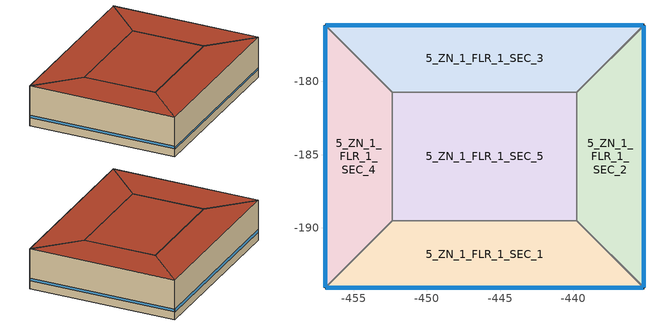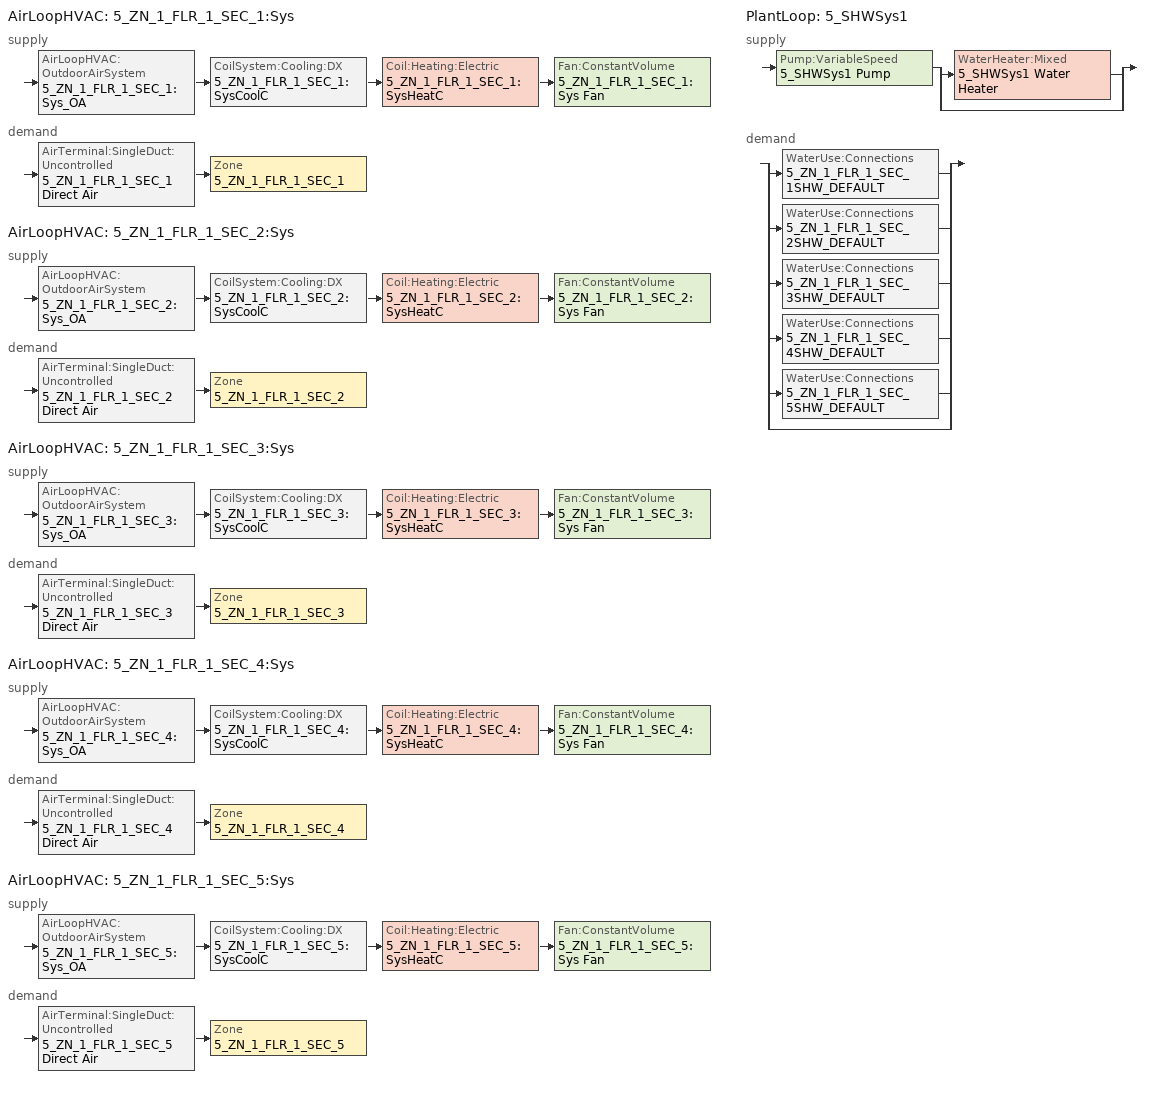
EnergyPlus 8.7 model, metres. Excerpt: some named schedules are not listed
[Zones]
5_ZN_1_FLR_1_SEC_1
 floor ground (HPSlab): -456.95,-194.09 -452.38,-189.52 -439.76,-189.52 -435.19,-194.09 z0
 wall outside (HPWall): -456.95,-194.09 -435.19,-194.09 z0:5.01
 wall to 5_ZN_1_FLR_1_SEC_2 (ASHRAE 90.1-2004_Sec 5.5-3ab_Interior Wall_Int-Wall): -435.19,-194.09 -439.76,-189.52 z0:5.01
 wall to 5_ZN_1_FLR_1_SEC_5 (ASHRAE 90.1-2004_Sec 5.5-3ab_Interior Wall_Int-Wall): -439.76,-189.52 -452.38,-189.52 z0:5.01
 wall to 5_ZN_1_FLR_1_SEC_4 (ASHRAE 90.1-2004_Sec 5.5-3ab_Interior Wall_Int-Wall): -452.38,-189.52 -456.95,-194.09 z0:5.01
 window (Dbl Elec Abs Bleached 6mm/13mm Air): -456.9,-194.09 -435.24,-194.09 z1:1.18
 roof outside (HPRoof): -435.19,-194.09 -439.76,-189.52 -452.38,-189.52 -456.95,-194.09 z5.01
5_ZN_1_FLR_1_SEC_2
 floor ground (HPSlab): -435.19,-194.09 -439.76,-189.52 -439.76,-180.73 -435.19,-176.16 z0
 wall outside (HPWall): -435.19,-194.09 -435.19,-176.16 z0:5.01
 wall to 5_ZN_1_FLR_1_SEC_3 (ASHRAE 90.1-2004_Sec 5.5-3ab_Interior Wall_Int-Wall): -435.19,-176.16 -439.76,-180.73 z0:5.01
 wall to 5_ZN_1_FLR_1_SEC_5 (ASHRAE 90.1-2004_Sec 5.5-3ab_Interior Wall_Int-Wall): -439.76,-180.73 -439.76,-189.52 z0:5.01
 window (Dbl Elec Abs Bleached 6mm/13mm Air): -435.19,-194.04 -435.19,-176.21 z1:1.36
 roof outside (HPRoof): -435.19,-194.09 -435.19,-176.16 -439.76,-180.73 -439.76,-189.52 z5.01
5_ZN_1_FLR_1_SEC_3
 floor ground (HPSlab): -452.38,-180.73 -456.95,-176.16 -435.19,-176.16 -439.76,-180.73 z0
 wall outside (HPWall): -435.19,-176.16 -456.95,-176.16 z0:5.01
 wall to 5_ZN_1_FLR_1_SEC_5 (ASHRAE 90.1-2004_Sec 5.5-3ab_Interior Wall_Int-Wall): -452.38,-180.73 -439.76,-180.73 z0:5.01
 wall to 5_ZN_1_FLR_1_SEC_4 (ASHRAE 90.1-2004_Sec 5.5-3ab_Interior Wall_Int-Wall): -456.95,-176.16 -452.38,-180.73 z0:5.01
 window (Dbl Elec Abs Bleached 6mm/13mm Air): -435.24,-176.16 -456.9,-176.16 z1:1.36
 roof outside (HPRoof): -435.19,-176.16 -456.95,-176.16 -452.38,-180.73 -439.76,-180.73 z5.01
5_ZN_1_FLR_1_SEC_4
 floor ground (HPSlab): -456.95,-194.09 -456.95,-176.16 -452.38,-180.73 -452.38,-189.52 z0
 wall outside (HPWall): -456.95,-176.16 -456.95,-194.09 z0:5.01
 wall to 5_ZN_1_FLR_1_SEC_5 (ASHRAE 90.1-2004_Sec 5.5-3ab_Interior Wall_Int-Wall): -452.38,-189.52 -452.38,-180.73 z0:5.01
 window (Dbl Elec Abs Bleached 6mm/13mm Air): -456.95,-176.21 -456.95,-194.04 z1:1.36
 roof outside (HPRoof): -452.38,-189.52 -452.38,-180.73 -456.95,-176.16 -456.95,-194.09 z5.01
5_ZN_1_FLR_1_SEC_5
 floor ground (HPSlab): -452.38,-189.52 -452.38,-180.73 -439.76,-180.73 -439.76,-189.52 z0
 roof outside (HPRoof): -439.76,-189.52 -439.76,-180.73 -452.38,-180.73 -452.38,-189.52 z5.01
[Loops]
AirLoopHVAC '5_ZN_1_FLR_1_SEC_1:Sys'
 supply: AirLoopHVAC:OutdoorAirSystem '5_ZN_1_FLR_1_SEC_1:Sys_OA' > CoilSystem:Cooling:DX '5_ZN_1_FLR_1_SEC_1:SysCoolC' > Coil:Heating:Electric '5_ZN_1_FLR_1_SEC_1:SysHeatC' > Fan:ConstantVolume '5_ZN_1_FLR_1_SEC_1:Sys Fan'
 demand: AirTerminal:SingleDuct:Uncontrolled '5_ZN_1_FLR_1_SEC_1 Direct Air' > Zone '5_ZN_1_FLR_1_SEC_1'
AirLoopHVAC '5_ZN_1_FLR_1_SEC_2:Sys'
 supply: AirLoopHVAC:OutdoorAirSystem '5_ZN_1_FLR_1_SEC_2:Sys_OA' > CoilSystem:Cooling:DX '5_ZN_1_FLR_1_SEC_2:SysCoolC' > Coil:Heating:Electric '5_ZN_1_FLR_1_SEC_2:SysHeatC' > Fan:ConstantVolume '5_ZN_1_FLR_1_SEC_2:Sys Fan'
 demand: AirTerminal:SingleDuct:Uncontrolled '5_ZN_1_FLR_1_SEC_2 Direct Air' > Zone '5_ZN_1_FLR_1_SEC_2'
AirLoopHVAC '5_ZN_1_FLR_1_SEC_3:Sys'
 supply: AirLoopHVAC:OutdoorAirSystem '5_ZN_1_FLR_1_SEC_3:Sys_OA' > CoilSystem:Cooling:DX '5_ZN_1_FLR_1_SEC_3:SysCoolC' > Coil:Heating:Electric '5_ZN_1_FLR_1_SEC_3:SysHeatC' > Fan:ConstantVolume '5_ZN_1_FLR_1_SEC_3:Sys Fan'
 demand: AirTerminal:SingleDuct:Uncontrolled '5_ZN_1_FLR_1_SEC_3 Direct Air' > Zone '5_ZN_1_FLR_1_SEC_3'
AirLoopHVAC '5_ZN_1_FLR_1_SEC_4:Sys'
 supply: AirLoopHVAC:OutdoorAirSystem '5_ZN_1_FLR_1_SEC_4:Sys_OA' > CoilSystem:Cooling:DX '5_ZN_1_FLR_1_SEC_4:SysCoolC' > Coil:Heating:Electric '5_ZN_1_FLR_1_SEC_4:SysHeatC' > Fan:ConstantVolume '5_ZN_1_FLR_1_SEC_4:Sys Fan'
 demand: AirTerminal:SingleDuct:Uncontrolled '5_ZN_1_FLR_1_SEC_4 Direct Air' > Zone '5_ZN_1_FLR_1_SEC_4'
AirLoopHVAC '5_ZN_1_FLR_1_SEC_5:Sys'
 supply: AirLoopHVAC:OutdoorAirSystem '5_ZN_1_FLR_1_SEC_5:Sys_OA' > CoilSystem:Cooling:DX '5_ZN_1_FLR_1_SEC_5:SysCoolC' > Coil:Heating:Electric '5_ZN_1_FLR_1_SEC_5:SysHeatC' > Fan:ConstantVolume '5_ZN_1_FLR_1_SEC_5:Sys Fan'
 demand: AirTerminal:SingleDuct:Uncontrolled '5_ZN_1_FLR_1_SEC_5 Direct Air' > Zone '5_ZN_1_FLR_1_SEC_5'
PlantLoop '5_SHWSys1'
 supply: Pump:VariableSpeed '5_SHWSys1 Pump' > split
  | WaterHeater:Mixed '5_SHWSys1 Water Heater'
  | bypass
 demand: split
  | WaterUse:Connections '5_ZN_1_FLR_1_SEC_1SHW_DEFAULT'
  | WaterUse:Connections '5_ZN_1_FLR_1_SEC_2SHW_DEFAULT'
  | WaterUse:Connections '5_ZN_1_FLR_1_SEC_3SHW_DEFAULT'
  | WaterUse:Connections '5_ZN_1_FLR_1_SEC_4SHW_DEFAULT'
  | WaterUse:Connections '5_ZN_1_FLR_1_SEC_5SHW_DEFAULT'
  | bypass
[Building]
AutoBuilt Model: All: North Axis {deg}=203.014; Terrain=City; Loads Convergence Tolerance Value=0.04; Temperature Convergence Tolerance Value {deltaC}=0.2; Solar Distribution=FullInteriorAndExterior; Maximum Number of Warmup Days=25; Minimum Number of Warmup Days=6
[Site:Location]
OKLAHOMA_CITY_OK_USA TMY2-13967: Latitude {deg}=35.4; Longitude {deg}=-97.6; Time Zone {hr}=-6; Elevation {m}=397
[SizingPeriod:WeatherFileDays] Day of Week for Start Day=Monday; Use Weather File Daylight Saving Period=Yes; Use Weather File Rain and Snow Indicators=Yes
Name | Begin Month | Begin Day of Month | End Month | End Day of Month
HDD | 11 | 20 | 11 | 20
CDD | 7 | 21 | 7 | 21
HDD3 | 12 | 20 | 12 | 20
CDD2 | 5 | 23 | 5 | 23
[Site:GroundTemperature:BuildingSurface]
4.4, 3.3, 2.3, 1.8, 2, 4, 6.8, 9.3, 10.1, 9.6, 7.8, 6
[Site:WaterMainsTemperature]
Calculation Method=CORRELATION; Annual Average Outdoor Air Temperature {C}=15.03; Maximum Difference In Monthly Average Outdoor Air Temperatures {deltaC}=28.2
[Material] Thermal Absorptance=0.9
Name | Roughness | Thickness {m} | Conductivity {W/m-K} | Density {kg/m3} | Specific Heat {J/kg-K} | Solar Absorptance | Visible Absorptance
Roof Membrane | VeryRough | 0.0095 | 0.16 | 1121.29 | 1460 | 0.7 | 0.7
Roof Insulation | MediumRough | 0.125 | 0.049 | 265 | 836.8 | 0.7 | 0.7
Metal Decking | MediumSmooth | 0.0015 | 45.006 | 7680 | 418.4 | 0.7 | 0.3
GP01 1/2 GYPSUM | Smooth | 0.0127 | 0.16 | 800 | 1090 | 0.7 | 0.5
Wall Insulation [2] | MediumRough | 0.0376 | 0.045 | 265 | 836.8 | 0.7 | 0.7
1/2IN Gypsum; 1/2IN Gypsum Top; 1/2IN Gypsum Bottom | Smooth | 0.0127 | 0.16 | 784.9 | 830 | 0.92 | 0.92
MAT-CC05 8 HW CONCRETE; 8IN CONCRETE HW | Rough | 0.2032 | 1.311 | 2240 | 836.8 | 0.7 | 0.7
Floor Insulation [2] | MediumRough | 0.0503 | 0.045 | 265 | 836.8 | 0.7 | 0.7
AtticFloor Insulation | MediumRough | 0.2379 | 0.049 | 265 | 836.8 | 0.7 | 0.7
Std Wood 6inch | MediumSmooth | 0.15 | 0.12 | 540 | 1210 | 0.7 | 0.7
Std AC02 | MediumSmooth | 0.0127 | 0.057 | 288 | 1339 | 0.7 | 0.2
Std MAT-CC05 4  MW CONCRETE | Rough | 0.1 | 0.858 | 1968 | 836.8 | 0.7 | 0.2
Std PW05 | MediumSmooth | 0.0191 | 0.115 | 545 | 1213 | 0.78 | 0.78
Std Steel_Brown_Regular | Smooth | 0.0015 | 44.9696 | 7689 | 418 | 0.92 | 0.92
Wall Insulation HP | MediumRough | 0.32972 | 0.049 | 265 | 836.8 | 0.7 | 0.7
Roof Insulation HP | MediumRough | 0.68799 | 0.049 | 265 | 836.8 | 0.7 | 0.7
Slab Insulation HP | MediumRough | 0.04439 | 0.049 | 265 | 836.8 | 0.7 | 0.7
HW CONCRETE | Rough | 0.1016 | 1.311 | 2240 | 836.8 | 0.7 | 0.7
1IN Stucco | Smooth | 0.0253 | 0.6918 | 1858 | 837 | 0.92 | 0.92
[Material:NoMass] Thermal Absorptance=0.9; Solar Absorptance=0.7
Name | Roughness | Thermal Resistance {m2-K/W} | Visible Absorptance
MAT-SHEATH | Rough | 0.3626 | 0.7
CP02 CARPET PAD | VeryRough | 0.2165 | 0.8
Std CP02 CARPET PAD | VeryRough | 0.21648 | 0.8
[WindowMaterial:Glazing] Optical Data Type=SpectralAverage; Infrared Transmittance at Normal Incidence=0
Name | Thickness {m} | Solar Transmittance at Normal Incidence | Front Side Solar Reflectance at Normal Incidence | Back Side Solar Reflectance at Normal Incidence | Visible Transmittance at Normal Incidence | Front Side Visible Reflectance at Normal Incidence | Back Side Visible Reflectance at Normal Incidence | Front Side Infrared Hemispherical Emissivity | Back Side Infrared Hemispherical Emissivity | Conductivity {W/m-K}
Theoretical Glass [23] | 0.003 | 0.5531 | 0.3969 | 0.3969 | 0.6041 | 0.3459 | 0.3459 | 0.85 | 0.85 | 2.3904
Theoretical Glass [24] | 0.003 | 0.6483 | 0.3017 | 0.3017 | 0.7094 | 0.2406 | 0.2406 | 0.85 | 0.85 | 2.4179
Theoretical Glass [8] | 0.003 | 0.348 | 0.602 | 0.602 | 0.3763 | 0.5737 | 0.5737 | 0.999 | 0.999 | 2.2444
ECABS-2 BLEACHED 6MM | 0.012 | 0.814 | 0.086 | 0.086 | 0.847 | 0.099 | 0.099 | 0.84 | 0.1 | 0.9
ECABS-2 COLORED 6MM | 0.012 | 0.111 | 0.179 | 0.179 | 0.128 | 0.081 | 0.081 | 0.84 | 0.1 | 0.9
CLEAR 12MM | 0.012 | 0.653 | 0.064 | 0.064 | 0.841 | 0.077 | 0.077 | 0.84 | 0.84 | 0.9
[WindowMaterial:Gas]
Name | Gas Type | Thickness {m}
AIR 6MM | Air | 0.0063
ARGON 13MM | Argon | 0.0127
[Construction]
InteriorFurnishings: Std Wood 6inch
INT-FLOOR-UNDERSIDE: Std CP02 CARPET PAD, Std MAT-CC05 4  MW CONCRETE
INT-FLOOR-SLAB: Std MAT-CC05 4  MW CONCRETE
DropCeiling: Std AC02
Sloped_Metal_Roof: Std Steel_Brown_Regular, Std PW05
Gable_Wall: Std PW05
ASHRAE 90.1-2004_Sec 5.5-3ab_0_0.1_fixed_south_window; ASHRAE 90.1-2004_Sec 5.5-3ab_0_0.1_fixed_east_window; ASHRAE 90.1-2004_Sec 5.5-3ab_0_0.1_fixed_west_window: Theoretical Glass [23], AIR 6MM, Theoretical Glass [23]
ASHRAE 90.1-2004_Sec 5.5-3ab_0_0.1_fixed_north_window: Theoretical Glass [24], AIR 6MM, Theoretical Glass [24]
ASHRAE 90.1-2004_Sec 5.5-3ab_0_0.02_All Skylights without Curb_Skylight: Theoretical Glass [8]
ASHRAE 90.1-2004_Sec 5.5-3ab_IEAD_Roof: Roof Membrane, Roof Insulation, Metal Decking
ASHRAE 90.1-2004_Sec 5.5-3ab_Interior Wall_Int-Wall: GP01 1/2 GYPSUM, GP01 1/2 GYPSUM
ASHRAE 90.1-2004_Sec 5.5-3ab_Steel-Framed_Ext-wall: MAT-SHEATH, Wall Insulation [2], 1/2IN Gypsum
ASHRAE 90.1-2004_Sec 5.5-3ab_Unheated_Ext-slab: MAT-CC05 8 HW CONCRETE, CP02 CARPET PAD
ASHRAE 90.1-2004_Sec 5.5-3ab_Mass_ExposedFloor: Floor Insulation [2], MAT-CC05 8 HW CONCRETE, CP02 CARPET PAD
ASHRAE 90.1-2004_Sec 5.5-3ab_Attic Floor_AtticFloor: 1/2IN Gypsum Top, AtticFloor Insulation, 1/2IN Gypsum Bottom
HPWall: 1IN Stucco, 8IN CONCRETE HW, Wall Insulation HP, 1/2IN Gypsum
HPRoof: Roof Membrane, Roof Insulation HP, Metal Decking
HPSlab: HW CONCRETE, Slab Insulation HP, CP02 CARPET PAD
Dbl Elec Abs Bleached 6mm/13mm Air: ECABS-2 BLEACHED 6MM, ARGON 13MM, CLEAR 12MM, ARGON 13MM, CLEAR 12MM
Dbl Elec Abs Colored 6mm/13mm Air: ECABS-2 COLORED 6MM, ARGON 13MM, CLEAR 12MM, ARGON 13MM, CLEAR 12MM
[WindowProperty:ShadingControl]
5_ECW: Shading Type=SwitchableGlazing; Construction with Shading=Dbl Elec Abs Colored 6mm/13mm Air; Shading Control Type=OnIfHighZoneAirTemperature; Setpoint {W/m2, W or deg C}=24; Shading Control Is Scheduled=No; Glare Control Is Active=No
[Zone] Type=1; Multiplier=1; Ceiling Height {m}=5.0088; Floor Area {m2}=autocalculate; Part of Total Floor Area=YES
Name | Volume {m3}
5_ZN_1_FLR_1_SEC_1; 5_ZN_1_FLR_1_SEC_3 | 393.3855
5_ZN_1_FLR_1_SEC_2; 5_ZN_1_FLR_1_SEC_4 | 305.9154
5_ZN_1_FLR_1_SEC_5 | 555.724
[InternalMass] Construction=InteriorFurnishings
Name | Zone | Surface Area {m2}
5_ZN_1_FLR_1_SEC_1_InternalMass_1 | 5_ZN_1_FLR_1_SEC_1 | 157.0784
5_ZN_1_FLR_1_SEC_2_InternalMass_1 | 5_ZN_1_FLR_1_SEC_2 | 122.1516
5_ZN_1_FLR_1_SEC_3_InternalMass_1 | 5_ZN_1_FLR_1_SEC_3 | 157.0784
5_ZN_1_FLR_1_SEC_4_InternalMass_1 | 5_ZN_1_FLR_1_SEC_4 | 122.1516
5_ZN_1_FLR_1_SEC_5_InternalMass_1 | 5_ZN_1_FLR_1_SEC_5 | 221.8999
[People] Number of People Schedule=5_BLDG_OCC_SCH; Number of People Calculation Method=people; Fraction Radiant=0.3; Activity Level Schedule=5_ACTIVITY_SCH; Carbon Dioxide Generation Rate {m3/s-W}=3.82E-8; Mean Radiant Temperature Calculation Type=ZoneAveraged; Work Efficiency Schedule=5_WORK_EFF_SCH; Clothing Insulation Calculation Method=ClothingInsulationSchedule; Clothing Insulation Schedule=5_CLOTHING_SCH; Air Velocity Schedule=5_AIR_VELO_SCH; Thermal Comfort Model 1 Type=FANGER
Name | Zone or ZoneList | Number of People
5_ZN_1_FLR_1_SEC_1 | 5_ZN_1_FLR_1_SEC_1 | 0.6039
5_ZN_1_FLR_1_SEC_2 | 5_ZN_1_FLR_1_SEC_2 | 0.4696
5_ZN_1_FLR_1_SEC_3 | 5_ZN_1_FLR_1_SEC_3 | 0.6039
5_ZN_1_FLR_1_SEC_4 | 5_ZN_1_FLR_1_SEC_4 | 0.4696
5_ZN_1_FLR_1_SEC_5 | 5_ZN_1_FLR_1_SEC_5 | 0.8531
[Lights] Schedule=5_BLDG_LIGHT_SCH; Design Level Calculation Method=LightingLevel; Return Air Fraction=0; Fraction Radiant=0.2; Fraction Visible=0.6; Fraction Replaceable=1
Name | Zone or ZoneList | Lighting Level {W}
5_ZN_1_FLR_1_SEC_1_Lights | 5_ZN_1_FLR_1_SEC_1 | 706.85
5_ZN_1_FLR_1_SEC_2_Lights | 5_ZN_1_FLR_1_SEC_2 | 549.68
5_ZN_1_FLR_1_SEC_3_Lights | 5_ZN_1_FLR_1_SEC_3 | 706.85
5_ZN_1_FLR_1_SEC_4_Lights | 5_ZN_1_FLR_1_SEC_4 | 549.68
5_ZN_1_FLR_1_SEC_5_Lights | 5_ZN_1_FLR_1_SEC_5 | 998.55
[ElectricEquipment] Schedule=5_BLDG_EQUIP_SCH; Design Level Calculation Method=EquipmentLevel; Fraction Latent=0; Fraction Radiant=0.5; Fraction Lost=0
Name | Zone or ZoneList | Design Level {W}
5_ZN_1_FLR_1_SEC_1_MiscPlug_Equip | 5_ZN_1_FLR_1_SEC_1 | 465.9534
5_ZN_1_FLR_1_SEC_2_MiscPlug_Equip | 5_ZN_1_FLR_1_SEC_2 | 362.3476
5_ZN_1_FLR_1_SEC_3_MiscPlug_Equip | 5_ZN_1_FLR_1_SEC_3 | 465.9534
5_ZN_1_FLR_1_SEC_4_MiscPlug_Equip | 5_ZN_1_FLR_1_SEC_4 | 362.3476
5_ZN_1_FLR_1_SEC_5_MiscPlug_Equip | 5_ZN_1_FLR_1_SEC_5 | 658.2385
[GasEquipment] Schedule=5_BLDG_EQUIP_SCH; Design Level Calculation Method=EquipmentLevel; Fraction Latent=0; Fraction Radiant=0.2; Fraction Lost=0; Carbon Dioxide Generation Rate {m3/s-W}=0
Name | Zone or ZoneList | Design Level {W}
5_ZN_1_FLR_1_SEC_1_MiscGas_Equip | 5_ZN_1_FLR_1_SEC_1 | 184.1006
5_ZN_1_FLR_1_SEC_2_MiscGas_Equip | 5_ZN_1_FLR_1_SEC_2 | 143.1654
5_ZN_1_FLR_1_SEC_3_MiscGas_Equip | 5_ZN_1_FLR_1_SEC_3 | 184.1006
5_ZN_1_FLR_1_SEC_4_MiscGas_Equip | 5_ZN_1_FLR_1_SEC_4 | 143.1654
5_ZN_1_FLR_1_SEC_5_MiscGas_Equip | 5_ZN_1_FLR_1_SEC_5 | 260.0734
[ZoneInfiltration:DesignFlowRate] Schedule=5_INFIL_SCH; Design Flow Rate Calculation Method=flow/zone; Constant Term Coefficient=1; Temperature Term Coefficient=0; Velocity Term Coefficient=0; Velocity Squared Term Coefficient=0
Name | Zone or ZoneList | Design Flow Rate {m3/s}
5_ZN_1_FLR_1_SEC_1_Infiltration | 5_ZN_1_FLR_1_SEC_1 | 0.0542
5_ZN_1_FLR_1_SEC_2_Infiltration | 5_ZN_1_FLR_1_SEC_2 | 0.0435
5_ZN_1_FLR_1_SEC_3_Infiltration | 5_ZN_1_FLR_1_SEC_3 | 0.0542
5_ZN_1_FLR_1_SEC_4_Infiltration | 5_ZN_1_FLR_1_SEC_4 | 0.0435
5_ZN_1_FLR_1_SEC_5_Infiltration | 5_ZN_1_FLR_1_SEC_5 | 0.0354
[ZoneVentilation:WindandStackOpenArea] Opening Area Fraction Schedule=5_VentingSched; Opening Effectiveness=0.5; Discharge Coefficient for Opening=autocalculate; Minimum Indoor Temperature {C}=23; Maximum Indoor Temperature {C}=25.5; Delta Temperature {deltaC}=0.5; Minimum Outdoor Temperature {C}=-32; Maximum Outdoor Temperature {C}=33; Maximum Wind Speed {m/s}=40
Name | Zone | Opening Area {m2} | Effective Angle {deg}
5_ZN_1_FLR_1_SEC_1_WALL_1_WINDOW_1_NV | 5_ZN_1_FLR_1_SEC_1 | 3.92 | 23.01
5_ZN_1_FLR_1_SEC_2_WALL_1_WINDOW_1_NV | 5_ZN_1_FLR_1_SEC_2 | 6.47 | 293.01
5_ZN_1_FLR_1_SEC_3_WALL_3_WINDOW_1_NV | 5_ZN_1_FLR_1_SEC_3 | 7.84 | 203.01
5_ZN_1_FLR_1_SEC_4_WALL_4_WINDOW_1_NV | 5_ZN_1_FLR_1_SEC_4 | 6.47 | 113.01
[Exterior:Lights]
5_Exterior Facade Lighting: Schedule=5_ALWAYS_ON; Design Level {W}=130.2176; Control Option=AstronomicalClock
[Exterior:FuelEquipment]
5_Equipment_SimpleRefrigeration: Fuel Use Type=Electricity; Schedule=5_ALWAYS_ON; Design Level {W}=507.234
[DesignSpecification:OutdoorAir] Outdoor Air Method=FLOW/ZONE; Outdoor Air Flow per Zone Floor Area {m3/s-m2}=0
Name | Outdoor Air Flow per Zone {m3/s}
5_SZ DSOA ZN_1_FLR_1_SEC_1; 5_SZ DSOA ZN_1_FLR_1_SEC_3 | 0.0737046
5_SZ DSOA ZN_1_FLR_1_SEC_2; 5_SZ DSOA ZN_1_FLR_1_SEC_4 | 0.0573162
5_SZ DSOA ZN_1_FLR_1_SEC_5 | 0.10412
[Sizing:Zone] Zone Cooling Design Supply Air Temperature Input Method=SupplyAirTemperature; Zone Cooling Design Supply Air Temperature {C}=14; Zone Heating Design Supply Air Temperature Input Method=SupplyAirTemperature; Zone Heating Design Supply Air Temperature {C}=50; Zone Cooling Design Supply Air Humidity Ratio {kgWater/kgDryAir}=0.0085; Zone Heating Design Supply Air Humidity Ratio {kgWater/kgDryAir}=0.008; Zone Heating Sizing Factor=0; Zone Cooling Sizing Factor=0; Cooling Design Air Flow Method=DesignDay; Cooling Design Air Flow Rate {m3/s}=0; Cooling Minimum Air Flow {m3/s}=0; Cooling Minimum Air Flow Fraction=0; Heating Design Air Flow Method=DesignDay; Heating Design Air Flow Rate {m3/s}=0
Name | Design Specification Outdoor Air Object
5_ZN_1_FLR_1_SEC_1 | 5_SZ DSOA ZN_1_FLR_1_SEC_1
5_ZN_1_FLR_1_SEC_2 | 5_SZ DSOA ZN_1_FLR_1_SEC_2
5_ZN_1_FLR_1_SEC_3 | 5_SZ DSOA ZN_1_FLR_1_SEC_3
5_ZN_1_FLR_1_SEC_4 | 5_SZ DSOA ZN_1_FLR_1_SEC_4
5_ZN_1_FLR_1_SEC_5 | 5_SZ DSOA ZN_1_FLR_1_SEC_5
[Sizing:System] Type of Load to Size On=SENSIBLE; Design Outdoor Air Flow Rate {m3/s}=AUTOSIZE; Central Heating Maximum System Air Flow Ratio=0.3; Preheat Design Temperature {C}=7; Preheat Design Humidity Ratio {kgWater/kgDryAir}=0.008; Precool Design Temperature {C}=11; Precool Design Humidity Ratio {kgWater/kgDryAir}=0.008; Central Cooling Design Supply Air Temperature {C}=12.8; Central Heating Design Supply Air Temperature {C}=40; Type of Zone Sum to Use=NONCOINCIDENT; 100% Outdoor Air in Cooling=NO; 100% Outdoor Air in Heating=NO; Central Cooling Design Supply Air Humidity Ratio {kgWater/kgDryAir}=0.0085; Central Heating Design Supply Air Humidity Ratio {kgWater/kgDryAir}=0.008; Cooling Supply Air Flow Rate Method=DesignDay; Cooling Supply Air Flow Rate {m3/s}=0; Heating Supply Air Flow Rate Method=DesignDay; Heating Supply Air Flow Rate {m3/s}=0; Zone Maximum Outdoor Air Fraction=1; Cooling Design Capacity Method=CoolingDesignCapacity; Cooling Design Capacity {W}=autosize; Heating Design Capacity Method=HeatingDesignCapacity; Heating Design Capacity {W}=autosize; Central Cooling Capacity Control Method=VAV
5_ZN_1_FLR_1_SEC_1:Sys; 5_ZN_1_FLR_1_SEC_2:Sys; 5_ZN_1_FLR_1_SEC_3:Sys; 5_ZN_1_FLR_1_SEC_4:Sys; 5_ZN_1_FLR_1_SEC_5:Sys
[Sizing:Plant]
5_SHWSys1: Loop Type=HEATING; Design Loop Exit Temperature {C}=55; Loop Design Temperature Difference {deltaC}=5
[ZoneControl:Thermostat] Control Type Schedule=5_Dual Zone Control Type Sched
Name | Zone or ZoneList | Control 1
5_ZN_1_FLR_1_SEC_1 Thermostat | 5_ZN_1_FLR_1_SEC_1 | 5_ZN_1_FLR_1_SEC_1 DualSPSched
5_ZN_1_FLR_1_SEC_2 Thermostat | 5_ZN_1_FLR_1_SEC_2 | 5_ZN_1_FLR_1_SEC_2 DualSPSched
5_ZN_1_FLR_1_SEC_3 Thermostat | 5_ZN_1_FLR_1_SEC_3 | 5_ZN_1_FLR_1_SEC_3 DualSPSched
5_ZN_1_FLR_1_SEC_4 Thermostat | 5_ZN_1_FLR_1_SEC_4 | 5_ZN_1_FLR_1_SEC_4 DualSPSched
5_ZN_1_FLR_1_SEC_5 Thermostat | 5_ZN_1_FLR_1_SEC_5 | 5_ZN_1_FLR_1_SEC_5 DualSPSched
[ThermostatSetpoint:DualSetpoint] Heating Setpoint Temperature Schedule=5_HTGSETP_SCH; Cooling Setpoint Temperature Schedule=5_CLGSETP_SCH
5_ZN_1_FLR_1_SEC_1 DualSPSched; 5_ZN_1_FLR_1_SEC_2 DualSPSched; 5_ZN_1_FLR_1_SEC_3 DualSPSched; 5_ZN_1_FLR_1_SEC_4 DualSPSched; 5_ZN_1_FLR_1_SEC_5 DualSPSched
[AirTerminal:SingleDuct:Uncontrolled] Availability Schedule=5_ALWAYS_ON; Maximum Air Flow Rate {m3/s}=AUTOSIZE
5_ZN_1_FLR_1_SEC_1 Direct Air; 5_ZN_1_FLR_1_SEC_2 Direct Air; 5_ZN_1_FLR_1_SEC_3 Direct Air; 5_ZN_1_FLR_1_SEC_4 Direct Air; 5_ZN_1_FLR_1_SEC_5 Direct Air
[Zone equipment]
5_ZN_1_FLR_1_SEC_1: 5_ZN_1_FLR_1_SEC_1 Direct Air
5_ZN_1_FLR_1_SEC_2: 5_ZN_1_FLR_1_SEC_2 Direct Air
5_ZN_1_FLR_1_SEC_3: 5_ZN_1_FLR_1_SEC_3 Direct Air
5_ZN_1_FLR_1_SEC_4: 5_ZN_1_FLR_1_SEC_4 Direct Air
5_ZN_1_FLR_1_SEC_5: 5_ZN_1_FLR_1_SEC_5 Direct Air
[Fan:ConstantVolume] Availability Schedule=5_HVACOperationSchd; Fan Total Efficiency=0.55; Pressure Rise {Pa}=500; Maximum Flow Rate {m3/s}=AUTOSIZE; Motor Efficiency=0.85; Motor In Airstream Fraction=1
5_ZN_1_FLR_1_SEC_1:Sys Fan; 5_ZN_1_FLR_1_SEC_2:Sys Fan; 5_ZN_1_FLR_1_SEC_3:Sys Fan; 5_ZN_1_FLR_1_SEC_4:Sys Fan; 5_ZN_1_FLR_1_SEC_5:Sys Fan
[Coil:Cooling:DX:SingleSpeed] Availability Schedule=5_ALWAYS_ON; Gross Rated Total Cooling Capacity {W}=AUTOSIZE; Gross Rated Sensible Heat Ratio=AUTOSIZE; Gross Rated Cooling COP {W/W}=2.7835; Rated Air Flow Rate {m3/s}=AUTOSIZE
Name | Total Cooling Capacity Function of Temperature Curve | Total Cooling Capacity Function of Flow Fraction Curve | Energy Input Ratio Function of Temperature Curve | Energy Input Ratio Function of Flow Fraction Curve | Part Load Fraction Correlation Curve
5_ZN_1_FLR_1_SEC_1:SysCoolC DXCoil | 5_ZN_1_FLR_1_SEC_1:SysCoolCCarrier48TM014_12tons_CapFT | 5_ZN_1_FLR_1_SEC_1:SysCoolCCarrier48TM014_12tons_FFF | 5_ZN_1_FLR_1_SEC_1:SysCoolCCarrier48TM014_12tons_EIRFT | 5_ZN_1_FLR_1_SEC_1:SysCoolCCarrier48TM014_12tons_EIRFFF | 5_ZN_1_FLR_1_SEC_1:SysCoolCIEA_HVAC_BESTEST_9ton-PLR
5_ZN_1_FLR_1_SEC_2:SysCoolC DXCoil | 5_ZN_1_FLR_1_SEC_2:SysCoolCCarrier48TM014_12tons_CapFT | 5_ZN_1_FLR_1_SEC_2:SysCoolCCarrier48TM014_12tons_FFF | 5_ZN_1_FLR_1_SEC_2:SysCoolCCarrier48TM014_12tons_EIRFT | 5_ZN_1_FLR_1_SEC_2:SysCoolCCarrier48TM014_12tons_EIRFFF | 5_ZN_1_FLR_1_SEC_2:SysCoolCIEA_HVAC_BESTEST_9ton-PLR
5_ZN_1_FLR_1_SEC_3:SysCoolC DXCoil | 5_ZN_1_FLR_1_SEC_3:SysCoolCCarrier48TM014_12tons_CapFT | 5_ZN_1_FLR_1_SEC_3:SysCoolCCarrier48TM014_12tons_FFF | 5_ZN_1_FLR_1_SEC_3:SysCoolCCarrier48TM014_12tons_EIRFT | 5_ZN_1_FLR_1_SEC_3:SysCoolCCarrier48TM014_12tons_EIRFFF | 5_ZN_1_FLR_1_SEC_3:SysCoolCIEA_HVAC_BESTEST_9ton-PLR
5_ZN_1_FLR_1_SEC_4:SysCoolC DXCoil | 5_ZN_1_FLR_1_SEC_4:SysCoolCCarrier48TM014_12tons_CapFT | 5_ZN_1_FLR_1_SEC_4:SysCoolCCarrier48TM014_12tons_FFF | 5_ZN_1_FLR_1_SEC_4:SysCoolCCarrier48TM014_12tons_EIRFT | 5_ZN_1_FLR_1_SEC_4:SysCoolCCarrier48TM014_12tons_EIRFFF | 5_ZN_1_FLR_1_SEC_4:SysCoolCIEA_HVAC_BESTEST_9ton-PLR
5_ZN_1_FLR_1_SEC_5:SysCoolC DXCoil | 5_ZN_1_FLR_1_SEC_5:SysCoolCCarrier48TM014_12tons_CapFT | 5_ZN_1_FLR_1_SEC_5:SysCoolCCarrier48TM014_12tons_FFF | 5_ZN_1_FLR_1_SEC_5:SysCoolCCarrier48TM014_12tons_EIRFT | 5_ZN_1_FLR_1_SEC_5:SysCoolCCarrier48TM014_12tons_EIRFFF | 5_ZN_1_FLR_1_SEC_5:SysCoolCIEA_HVAC_BESTEST_9ton-PLR
[Coil:Heating:Electric] Availability Schedule=5_ALWAYS_ON; Efficiency=1; Nominal Capacity {W}=AUTOSIZE
5_ZN_1_FLR_1_SEC_1:SysHeatC; 5_ZN_1_FLR_1_SEC_2:SysHeatC; 5_ZN_1_FLR_1_SEC_3:SysHeatC; 5_ZN_1_FLR_1_SEC_4:SysHeatC; 5_ZN_1_FLR_1_SEC_5:SysHeatC
[CoilSystem:Cooling:DX] Availability Schedule=5_ALWAYS_ON
Name | Cooling Coil
5_ZN_1_FLR_1_SEC_1:SysCoolC | 5_ZN_1_FLR_1_SEC_1:SysCoolC DXCoil
5_ZN_1_FLR_1_SEC_2:SysCoolC | 5_ZN_1_FLR_1_SEC_2:SysCoolC DXCoil
5_ZN_1_FLR_1_SEC_3:SysCoolC | 5_ZN_1_FLR_1_SEC_3:SysCoolC DXCoil
5_ZN_1_FLR_1_SEC_4:SysCoolC | 5_ZN_1_FLR_1_SEC_4:SysCoolC DXCoil
5_ZN_1_FLR_1_SEC_5:SysCoolC | 5_ZN_1_FLR_1_SEC_5:SysCoolC DXCoil
[Controller:OutdoorAir] Minimum Outdoor Air Flow Rate {m3/s}=AUTOSIZE; Maximum Outdoor Air Flow Rate {m3/s}=AUTOSIZE; Economizer Control Type=NoEconomizer; Economizer Control Action Type=ModulateFlow; Economizer Maximum Limit Dry-Bulb Temperature {C}=19; Economizer Maximum Limit Enthalpy {J/kg}=32000; Lockout Type=NoLockout; Minimum Limit Type=FixedMinimum; Minimum Outdoor Air Schedule=5_MinOA_Sched
5_ControllerZN_1_FLR_1_SEC_1:Sys_OA; 5_ControllerZN_1_FLR_1_SEC_2:Sys_OA; 5_ControllerZN_1_FLR_1_SEC_3:Sys_OA; 5_ControllerZN_1_FLR_1_SEC_4:Sys_OA; 5_ControllerZN_1_FLR_1_SEC_5:Sys_OA
[AirLoopHVAC] Design Supply Air Flow Rate {m3/s}=AUTOSIZE
5_ZN_1_FLR_1_SEC_1:Sys; 5_ZN_1_FLR_1_SEC_2:Sys; 5_ZN_1_FLR_1_SEC_3:Sys; 5_ZN_1_FLR_1_SEC_4:Sys; 5_ZN_1_FLR_1_SEC_5:Sys
[Pump:VariableSpeed]
5_SHWSys1 Pump: Design Maximum Flow Rate {m3/s}=AUTOSIZE; Design Pump Head {Pa}=179352; Design Power Consumption {W}=AUTOSIZE; Motor Efficiency=1; Fraction of Motor Inefficiencies to Fluid Stream=0; Coefficient 1 of the Part Load Performance Curve=0; Coefficient 2 of the Part Load Performance Curve=1; Coefficient 3 of the Part Load Performance Curve=0; Coefficient 4 of the Part Load Performance Curve=0; Design Minimum Flow Rate {m3/s}=0; Pump Control Type=INTERMITTENT
[WaterHeater:Mixed]
5_SHWSys1 Water Heater: Tank Volume {m3}=0.9; Setpoint Temperature Schedule=5_SHWSys1 Water Heater Setpoint Temperature Schedule; Deadband Temperature Difference {deltaC}=2; Maximum Temperature Limit {C}=82.2222; Heater Control Type=CYCLE; Heater Maximum Capacity {W}=4500; Heater Fuel Type=Electricity; Heater Thermal Efficiency=0.595; Off Cycle Parasitic Fuel Consumption Rate {W}=20; Off Cycle Parasitic Fuel Type=Electricity; Off Cycle Parasitic Heat Fraction to Tank=0.595; On Cycle Parasitic Fuel Type=Electricity; Ambient Temperature Indicator=SCHEDULE; Ambient Temperature Schedule=5_SHWSys1 Water Heater Ambient Temperature Schedule; Off Cycle Loss Coefficient to Ambient Temperature {W/K}=6; On Cycle Loss Coefficient to Ambient Temperature {W/K}=6; Use Side Effectiveness=1; Source Side Effectiveness=1; Use Side Design Flow Rate {m3/s}=Autosize
[PlantLoop]
5_SHWSys1: Fluid Type=WATER; Plant Equipment Operation Scheme=5_SHWSys1 Loop Operation Scheme List; Maximum Loop Temperature {C}=60; Minimum Loop Temperature {C}=10; Maximum Loop Flow Rate {m3/s}=AUTOSIZE; Minimum Loop Flow Rate {m3/s}=0; Plant Loop Volume {m3}=AUTOSIZE; Load Distribution Scheme=OPTIMAL
[PlantEquipmentList]
5_SHWSys1 Equipment List: 5_SHWSys1 Water Heater
[PlantEquipmentOperation:HeatingLoad]
5_SHWSys1 Operation Scheme: Load Range 1 Lower Limit {W}=0; Load Range 1 Upper Limit {W}=1000000000000000; Range 1 Equipment List=5_SHWSys1 Equipment List
[PlantEquipmentOperationSchemes]
5_SHWSys1 Loop Operation Scheme List: Control Scheme 1=5_SHWSys1 Operation Scheme; Control Scheme 1 Schedule=5_PlantOnSched
[AvailabilityManager:NightCycle] Applicability Schedule=5_ALWAYS_ON; Fan Schedule=5_HVACOperationSchd; Control Type=CycleOnAny; Thermostat Tolerance {deltaC}=1; Cycling Run Time {s}=7200
5_ZN_1_FLR_1_SEC_1:Sys Availability Manager; 5_ZN_1_FLR_1_SEC_2:Sys Availability Manager; 5_ZN_1_FLR_1_SEC_3:Sys Availability Manager; 5_ZN_1_FLR_1_SEC_4:Sys Availability Manager; 5_ZN_1_FLR_1_SEC_5:Sys Availability Manager
[SetpointManager:Scheduled]
5_SHWSys1 Loop Setpoint Manager: Control Variable=Temperature; Schedule=5_SHWSys1-Loop-Temp-Schedule; Setpoint Node or NodeList=5_SHWSys1 Supply Outlet Node
[SetpointManager:SingleZone:Reheat] Control Variable=Temperature; Minimum Supply Air Temperature {C}=13; Maximum Supply Air Temperature {C}=40
Name | Control Zone | Setpoint Node or NodeList
5_SupAirTemp MngrZN_1_FLR_1_SEC_1 | 5_ZN_1_FLR_1_SEC_1 | 5_ZN_1_FLR_1_SEC_1:Sys Supply Equipment Outlet Node
5_SupAirTemp MngrZN_1_FLR_1_SEC_2 | 5_ZN_1_FLR_1_SEC_2 | 5_ZN_1_FLR_1_SEC_2:Sys Supply Equipment Outlet Node
5_SupAirTemp MngrZN_1_FLR_1_SEC_3 | 5_ZN_1_FLR_1_SEC_3 | 5_ZN_1_FLR_1_SEC_3:Sys Supply Equipment Outlet Node
5_SupAirTemp MngrZN_1_FLR_1_SEC_4 | 5_ZN_1_FLR_1_SEC_4 | 5_ZN_1_FLR_1_SEC_4:Sys Supply Equipment Outlet Node
5_SupAirTemp MngrZN_1_FLR_1_SEC_5 | 5_ZN_1_FLR_1_SEC_5 | 5_ZN_1_FLR_1_SEC_5:Sys Supply Equipment Outlet Node
[SetpointManager:MixedAir] Control Variable=Temperature
Name | Setpoint Node or NodeList
5_ZN_1_FLR_1_SEC_1:Sys_OAMixed Air Temp Manager | 5_ZN_1_FLR_1_SEC_1:Sys_OA-ZN_1_FLR_1_SEC_1:SysCoolCNode
5_ZN_1_FLR_1_SEC_2:Sys_OAMixed Air Temp Manager | 5_ZN_1_FLR_1_SEC_2:Sys_OA-ZN_1_FLR_1_SEC_2:SysCoolCNode
5_ZN_1_FLR_1_SEC_3:Sys_OAMixed Air Temp Manager | 5_ZN_1_FLR_1_SEC_3:Sys_OA-ZN_1_FLR_1_SEC_3:SysCoolCNode
5_ZN_1_FLR_1_SEC_4:Sys_OAMixed Air Temp Manager | 5_ZN_1_FLR_1_SEC_4:Sys_OA-ZN_1_FLR_1_SEC_4:SysCoolCNode
5_ZN_1_FLR_1_SEC_5:Sys_OAMixed Air Temp Manager | 5_ZN_1_FLR_1_SEC_5:Sys_OA-ZN_1_FLR_1_SEC_5:SysCoolCNode
[WaterUse:Equipment] Flow Rate Fraction Schedule=5_Hours_of_operation
Name | Peak Flow Rate {m3/s} | Target Temperature Schedule | Hot Water Supply Temperature Schedule | Zone | Sensible Fraction Schedule | Latent Fraction Schedule
5_ZN_1_FLR_1_SEC_1SHW_DEFAULT | 2.21419e-06 | 5_ZN_1_FLR_1_SEC_1SHW_DEFAULT Temp Sched | 5_ZN_1_FLR_1_SEC_1SHW_DEFAULTHot Supply Temp Sched | 5_ZN_1_FLR_1_SEC_1 | 5_ZN_1_FLR_1_SEC_1SHW_DEFAULT Sensible fract sched | 5_ZN_1_FLR_1_SEC_1SHW_DEFAULT Latent fract sched
5_ZN_1_FLR_1_SEC_2SHW_DEFAULT | 1.72186e-07 | 5_ZN_1_FLR_1_SEC_2SHW_DEFAULT Temp Sched | 5_ZN_1_FLR_1_SEC_2SHW_DEFAULTHot Supply Temp Sched | 5_ZN_1_FLR_1_SEC_2 | 5_ZN_1_FLR_1_SEC_2SHW_DEFAULT Sensible fract sched | 5_ZN_1_FLR_1_SEC_2SHW_DEFAULT Latent fract sched
5_ZN_1_FLR_1_SEC_3SHW_DEFAULT | 2.21419e-06 | 5_ZN_1_FLR_1_SEC_3SHW_DEFAULT Temp Sched | 5_ZN_1_FLR_1_SEC_3SHW_DEFAULTHot Supply Temp Sched | 5_ZN_1_FLR_1_SEC_3 | 5_ZN_1_FLR_1_SEC_3SHW_DEFAULT Sensible fract sched | 5_ZN_1_FLR_1_SEC_3SHW_DEFAULT Latent fract sched
5_ZN_1_FLR_1_SEC_4SHW_DEFAULT | 1.72186e-06 | 5_ZN_1_FLR_1_SEC_4SHW_DEFAULT Temp Sched | 5_ZN_1_FLR_1_SEC_4SHW_DEFAULTHot Supply Temp Sched | 5_ZN_1_FLR_1_SEC_4 | 5_ZN_1_FLR_1_SEC_4SHW_DEFAULT Sensible fract sched | 5_ZN_1_FLR_1_SEC_4SHW_DEFAULT Latent fract sched
5_ZN_1_FLR_1_SEC_5SHW_DEFAULT | 3.12791e-07 | 5_ZN_1_FLR_1_SEC_5SHW_DEFAULT Temp Sched | 5_ZN_1_FLR_1_SEC_5SHW_DEFAULTHot Supply Temp Sched | 5_ZN_1_FLR_1_SEC_5 | 5_ZN_1_FLR_1_SEC_5SHW_DEFAULT Sensible fract sched | 5_ZN_1_FLR_1_SEC_5SHW_DEFAULT Latent fract sched
[WaterUse:Connections]
Name | Water Use Equipment 1
5_ZN_1_FLR_1_SEC_1SHW_DEFAULT | 5_ZN_1_FLR_1_SEC_1SHW_DEFAULT
5_ZN_1_FLR_1_SEC_2SHW_DEFAULT | 5_ZN_1_FLR_1_SEC_2SHW_DEFAULT
5_ZN_1_FLR_1_SEC_3SHW_DEFAULT | 5_ZN_1_FLR_1_SEC_3SHW_DEFAULT
5_ZN_1_FLR_1_SEC_4SHW_DEFAULT | 5_ZN_1_FLR_1_SEC_4SHW_DEFAULT
5_ZN_1_FLR_1_SEC_5SHW_DEFAULT | 5_ZN_1_FLR_1_SEC_5SHW_DEFAULT
[ComponentCost:LineItem]
Name | Line Item Type | Item | Cost per Area {$/m2} | Cost per Unit of Output Capacity {$/kW}
Interior Furnishings | Construction | InteriorFurnishings | 1
Interior Floor | Construction | INT-FLOOR-UNDERSIDE | 15
Interior Floor Slab | Construction | INT-FLOOR-SLAB | 35
Drop Ceiling | Construction | DropCeiling | 10
Sloped Metal Roof | Construction | Sloped_Metal_Roof | 1
Gable Wall | Construction | Gable_Wall | 1
south:ASHRAE 90.1-2004_Sec 5.5-3ab_0_0.1_fixed_south_window | CONSTRUCTION | ASHRAE 90.1-2004_Sec 5.5-3ab_0_0.1_fixed_south_window | 193.81
east:ASHRAE 90.1-2004_Sec 5.5-3ab_0_0.1_fixed_east_window | CONSTRUCTION | ASHRAE 90.1-2004_Sec 5.5-3ab_0_0.1_fixed_east_window | 193.81
north:ASHRAE 90.1-2004_Sec 5.5-3ab_0_0.1_fixed_north_window | CONSTRUCTION | ASHRAE 90.1-2004_Sec 5.5-3ab_0_0.1_fixed_north_window | 191.81
west:ASHRAE 90.1-2004_Sec 5.5-3ab_0_0.1_fixed_west_window | CONSTRUCTION | ASHRAE 90.1-2004_Sec 5.5-3ab_0_0.1_fixed_west_window | 193.81
SkylightConst:ASHRAE 90.1-2004_Sec 5.5-3ab_0_0.02_All Skylights without Curb_Skylight | CONSTRUCTION | ASHRAE 90.1-2004_Sec 5.5-3ab_0_0.02_All Skylights without Curb_Skylight | 1
roofs:ASHRAE 90.1-2004_Sec 5.5-3ab_IEAD_Roof | CONSTRUCTION | ASHRAE 90.1-2004_Sec 5.5-3ab_IEAD_Roof | 26.58
int-walls:ASHRAE 90.1-2004_Sec 5.5-3ab_Interior Wall_Int-Wall | CONSTRUCTION | ASHRAE 90.1-2004_Sec 5.5-3ab_Interior Wall_Int-Wall | 1
ext-walls:ASHRAE 90.1-2004_Sec 5.5-3ab_Steel-Framed_Ext-wall | CONSTRUCTION | ASHRAE 90.1-2004_Sec 5.5-3ab_Steel-Framed_Ext-wall | 39.26
ext-slab:ASHRAE 90.1-2004_Sec 5.5-3ab_Unheated_Ext-slab | CONSTRUCTION | ASHRAE 90.1-2004_Sec 5.5-3ab_Unheated_Ext-slab | 24.86
exposed-floor:ASHRAE 90.1-2004_Sec 5.5-3ab_Mass_ExposedFloor | CONSTRUCTION | ASHRAE 90.1-2004_Sec 5.5-3ab_Mass_ExposedFloor | 1
attic-floor:ASHRAE 90.1-2004_Sec 5.5-3ab_Attic Floor_AtticFloor | CONSTRUCTION | ASHRAE 90.1-2004_Sec 5.5-3ab_Attic Floor_AtticFloor | 18.6
LIGHTING EQUIP:ZN_1_FLR_1_SEC_1 | LIGHTS | 5_ZN_1_FLR_1_SEC_1 |  | 1
LIGHTING EQUIP:ZN_1_FLR_1_SEC_2 | LIGHTS | 5_ZN_1_FLR_1_SEC_2 |  | 1
LIGHTING EQUIP:ZN_1_FLR_1_SEC_3 | LIGHTS | 5_ZN_1_FLR_1_SEC_3 |  | 1
LIGHTING EQUIP:ZN_1_FLR_1_SEC_4 | LIGHTS | 5_ZN_1_FLR_1_SEC_4 |  | 1
LIGHTING EQUIP:ZN_1_FLR_1_SEC_5 | LIGHTS | 5_ZN_1_FLR_1_SEC_5 |  | 1
[UtilityCost:Tariff]
Name | Output Meter | Conversion Factor Choice | Season Schedule | Demand Window Length | Monthly Charge or Variable | Group
ReliantEnergy_PTB-LGS_LargeGeneral | Electricity:Facility | kWh | 5_ReliantEnergySeasonSched | halfHour | 2936.2 | Comm Elect
ReliantEnergy_PTB-MGS_MiscGeneral | Electricity:Facility | kWh | 5_ReliantEnergySeasonSched | halfHour | 18.82 | Comm Elect
TX_EIAMonthlyRateGas | Gas:Facility | MCF |  |  | 0 | Comm Gas
[UtilityCost:Qualify] Variable=TotalDemand; Threshold Value or Variable=400; Season=Annual; Threshold Test=Count
Name | Tariff | Qualify Type | Number of Months
MinDemand400kw | ReliantEnergy_PTB-LGS_LargeGeneral | Minimum | 12
MaxDemand400kw | ReliantEnergy_PTB-MGS_MiscGeneral | Maximum | 1
[UtilityCost:Charge:Simple]
Name | Tariff | Source Variable | Season | Category Variable | Cost per Unit Value or Variable
SummerFuelEnergyCharge | ReliantEnergy_PTB-LGS_LargeGeneral | totalEnergy | Summer | EnergyCharges | 0.0823
WinterFuelEnergyCharge | ReliantEnergy_PTB-LGS_LargeGeneral | totalEnergy | Winter | EnergyCharges | 0.0485
TaxofEightPtTwoFivePercent | ReliantEnergy_PTB-LGS_LargeGeneral | SubTotal | Annual | Taxes | 0.0825
SummerFuelEnergyCharge | ReliantEnergy_PTB-MGS_MiscGeneral | totalEnergy | Summer | EnergyCharges | 0.0823
WinterFuelEnergyCharge | ReliantEnergy_PTB-MGS_MiscGeneral | totalEnergy | Winter | EnergyCharges | 0.0485
TaxofEightPtTwoFivePercent | ReliantEnergy_PTB-MGS_MiscGeneral | SubTotal | Annual | Taxes | 0.0825
MonthlyRateGasCharge | TX_EIAMonthlyRateGas | totalEnergy | Annual | EnergyCharges | TX_MonthlyGasRates
TaxofEightPtTwoFivePercent | TX_EIAMonthlyRateGas | SubTotal | Annual | Taxes | 0.0825
[UtilityCost:Charge:Block]
Name | Tariff | Source Variable | Season | Category Variable | Block Size Multiplier Value or Variable | Block Size 1 Value or Variable | Block 1 Cost per Unit Value or Variable | Block Size 2 Value or Variable | Block 2 Cost per Unit Value or Variable | Block Size 3 Value or Variable | Block 3 Cost per Unit Value or Variable
SummerBaseEnergycharge | ReliantEnergy_PTB-LGS_LargeGeneral | TotalEnergy | Summer | EnergyCharges | TotalDemand | 295 | 0.0249 | remaining | 0.0048
AnnualDemandCharge | ReliantEnergy_PTB-LGS_LargeGeneral | TotalDemand | Annual | DemandCharges |  | 400 | 0 | remaining | 6.14
SummerBaseEnergycharge | ReliantEnergy_PTB-MGS_MiscGeneral | TotalEnergy | Summer | EnergyCharges | TotalDemand | 125 | 0.0521 | 170 | 0.0317 | remaining | 0.0055
SummerBaseEnergycharge | ReliantEnergy_PTB-MGS_MiscGeneral | TotalEnergy | Summer | EnergyCharges | TotalDemand | 125 | 0.0504 | 170 | 0.0317 | remaining | 0.0055
AnnualDemandCharge | ReliantEnergy_PTB-MGS_MiscGeneral | TotalDemand | Annual | DemandCharges | TotalDemand | 10 | 0 | remaining | 3.04
[UtilityCost:Variable]
TX_MonthlyGasRates: Tariff=TX_EIAMonthlyRateGas; Variable Type=Currency; January Value=7.87; February Value=7.73; March Value=7.41; April Value=7.86; May Value=8.05; June Value=8.75; July Value=8.21; August Value=8.34; September Value=8.04; October Value=7.65; November Value=8.24; December Value=7.99
[Schedule:Compact]
5_ALWAYS_ON; 5_PlantOnSched; 5_MinOA_Sched; 5_INFIL_SCH: Through: 12/31, For: AllDays, Until: 24:00, 1
5_WORK_EFF_SCH: Through: 12/31, For: AllDays, Until: 24:00, 0
5_AIR_VELO_SCH; 5_ZN_1_FLR_1_SEC_1SHW_DEFAULT Sensible fract sched; 5_ZN_1_FLR_1_SEC_2SHW_DEFAULT Sensible fract sched; 5_ZN_1_FLR_1_SEC_3SHW_DEFAULT Sensible fract sched; 5_ZN_1_FLR_1_SEC_4SHW_DEFAULT Sensible fract sched; 5_ZN_1_FLR_1_SEC_5SHW_DEFAULT Sensible fract sched: Through: 12/31, For: AllDays, Until: 24:00, 0.2
5_CLOTHING_SCH: Through: 04/30, For: AllDays, Until: 24:00, 1.1, Through: 09/30, For: AllDays, Until: 24:00, 0.6, Through: 12/31, For: AllDays, Until: 24:00, 1.1
5_Dual Zone Control Type Sched: Through: 12/31, For: AllDays, Until: 24:00, 4
5_Hours_of_operation; 5_HVACOperationSchd: Through: 12/31, For: Weekdays SummerDesignDay, Until: 10:00, 0, Until: 19:00, 1, Until: 24:00, 0, For: WeekEnds WinterDesignDay Holidays AllOtherDays, Until: 24:00, 0
5_BLDG_LIGHT_SCH: Through: 12/31, For: Weekdays SummerDesignDay, Until: 10:00, 0, Until: 19:00, 0.943, Until: 24:00, 0, For: WeekEnds WinterDesignDay Holidays AllOtherDays, Until: 24:00, 0
5_BLDG_EQUIP_SCH: Through: 12/31, For: Weekdays SummerDesignDay, Until: 10:00, 0.1, Until: 19:00, 0.95, Until: 24:00, 0.1, For: WeekEnds WinterDesignDay Holidays AllOtherDays, Until: 24:00, 0.1
5_BLDG_OCC_SCH: Through: 12/31, For: Weekdays SummerDesignDay, Until: 10:00, 0, Until: 12:00, 0.95, Until: 13:00, 0.5, Until: 19:00, 0.95, Until: 24:00, 0, For: WeekEnds WinterDesignDay Holidays AllOtherDays, Until: 24:00, 0
5_ACTIVITY_SCH: Through: 12/31, For: AllDays, Until: 24:00, 140
5_ZN_1_FLR_1_SEC_1SHW_DEFAULT Latent fract sched; 5_ZN_1_FLR_1_SEC_2SHW_DEFAULT Latent fract sched; 5_ZN_1_FLR_1_SEC_3SHW_DEFAULT Latent fract sched; 5_ZN_1_FLR_1_SEC_4SHW_DEFAULT Latent fract sched; 5_ZN_1_FLR_1_SEC_5SHW_DEFAULT Latent fract sched: Through: 12/31, For: AllDays, Until: 24:00, 0.05
5_ZN_1_FLR_1_SEC_1SHW_DEFAULT Temp Sched; 5_ZN_1_FLR_1_SEC_2SHW_DEFAULT Temp Sched; 5_ZN_1_FLR_1_SEC_3SHW_DEFAULT Temp Sched; 5_ZN_1_FLR_1_SEC_4SHW_DEFAULT Temp Sched; 5_ZN_1_FLR_1_SEC_5SHW_DEFAULT Temp Sched: Through: 12/31, For: AllDays, Until: 24:00, 40
5_ZN_1_FLR_1_SEC_1SHW_DEFAULTHot Supply Temp Sched; 5_ZN_1_FLR_1_SEC_2SHW_DEFAULTHot Supply Temp Sched; 5_ZN_1_FLR_1_SEC_3SHW_DEFAULTHot Supply Temp Sched; 5_ZN_1_FLR_1_SEC_4SHW_DEFAULTHot Supply Temp Sched; 5_ZN_1_FLR_1_SEC_5SHW_DEFAULTHot Supply Temp Sched; 5_SHWSys1-Loop-Temp-Schedule: Through: 12/31, For: AllDays, Until: 24:00, 55
5_SHWSys1 Water Heater Setpoint Temperature Schedule: Through: 12/31, For: AllDays, Until: 24:00, 60
5_SHWSys1 Water Heater Ambient Temperature Schedule: Through: 12/31, For: AllDays, Until: 24:00, 22
5_ReliantEnergySeasonSched: Through: 4/30, For: AllDays, Until: 24:00, 1, Through: 10/31, For: AllDays, Until: 24:00, 3, Through: 12/31, For: AllDays, Until: 24:00, 1
5_VentingSched: Through: 6/30, For: AllDays, Until: 24:00, 0, Through: 9/30, For: AllDays, Until: 24:00, 1, Through: 12/31, For: AllDays, Until: 24:00, 0
[Curve:Quadratic]
Name | Coefficient1 Constant | Coefficient2 x | Coefficient3 x**2 | Minimum Value of x | Maximum Value of x
5_ZN_1_FLR_1_SEC_1:SysCoolCCarrier48TM014_12tons_FFF; 5_ZN_1_FLR_1_SEC_2:SysCoolCCarrier48TM014_12tons_FFF; 5_ZN_1_FLR_1_SEC_3:SysCoolCCarrier48TM014_12tons_FFF; 5_ZN_1_FLR_1_SEC_4:SysCoolCCarrier48TM014_12tons_FFF; 5_ZN_1_FLR_1_SEC_5:SysCoolCCarrier48TM014_12tons_FFF | 0.718954 | 0.435436 | -0.154193 | 0.75 | 1.25
5_ZN_1_FLR_1_SEC_1:SysCoolCCarrier48TM014_12tons_EIRFFF; 5_ZN_1_FLR_1_SEC_2:SysCoolCCarrier48TM014_12tons_EIRFFF; 5_ZN_1_FLR_1_SEC_3:SysCoolCCarrier48TM014_12tons_EIRFFF; 5_ZN_1_FLR_1_SEC_4:SysCoolCCarrier48TM014_12tons_EIRFFF; 5_ZN_1_FLR_1_SEC_5:SysCoolCCarrier48TM014_12tons_EIRFFF | 1.19525 | -0.306138 | 0.110973 | 0.75 | 1.25
5_ZN_1_FLR_1_SEC_1:SysCoolCIEA_HVAC_BESTEST_9ton-PLR; 5_ZN_1_FLR_1_SEC_2:SysCoolCIEA_HVAC_BESTEST_9ton-PLR; 5_ZN_1_FLR_1_SEC_3:SysCoolCIEA_HVAC_BESTEST_9ton-PLR; 5_ZN_1_FLR_1_SEC_4:SysCoolCIEA_HVAC_BESTEST_9ton-PLR; 5_ZN_1_FLR_1_SEC_5:SysCoolCIEA_HVAC_BESTEST_9ton-PLR | 0.771 | 0.229 | 0 | 0 | 1
[Curve:Biquadratic] Minimum Value of x=16.5556; Maximum Value of x=22.1111; Minimum Value of y=18; Maximum Value of y=47.66; Input Unit Type for X=Temperature; Input Unit Type for Y=Temperature; Output Unit Type=Dimensionless
Name | Coefficient1 Constant | Coefficient2 x | Coefficient3 x**2 | Coefficient4 y | Coefficient5 y**2 | Coefficient6 x*y
5_ZN_1_FLR_1_SEC_1:SysCoolCCarrier48TM014_12tons_CapFT; 5_ZN_1_FLR_1_SEC_2:SysCoolCCarrier48TM014_12tons_CapFT; 5_ZN_1_FLR_1_SEC_3:SysCoolCCarrier48TM014_12tons_CapFT; 5_ZN_1_FLR_1_SEC_4:SysCoolCCarrier48TM014_12tons_CapFT; 5_ZN_1_FLR_1_SEC_5:SysCoolCCarrier48TM014_12tons_CapFT | 1.39072 | -0.0529058 | 0.0018423 | 0.00058267 | -0.000186814 | 0.000265159
5_ZN_1_FLR_1_SEC_1:SysCoolCCarrier48TM014_12tons_EIRFT; 5_ZN_1_FLR_1_SEC_2:SysCoolCCarrier48TM014_12tons_EIRFT; 5_ZN_1_FLR_1_SEC_3:SysCoolCCarrier48TM014_12tons_EIRFT; 5_ZN_1_FLR_1_SEC_4:SysCoolCCarrier48TM014_12tons_EIRFT; 5_ZN_1_FLR_1_SEC_5:SysCoolCCarrier48TM014_12tons_EIRFT | -0.536161 | 0.105138 | -0.00172659 | 0.0149848 | 0.000659948 | -0.0017385
